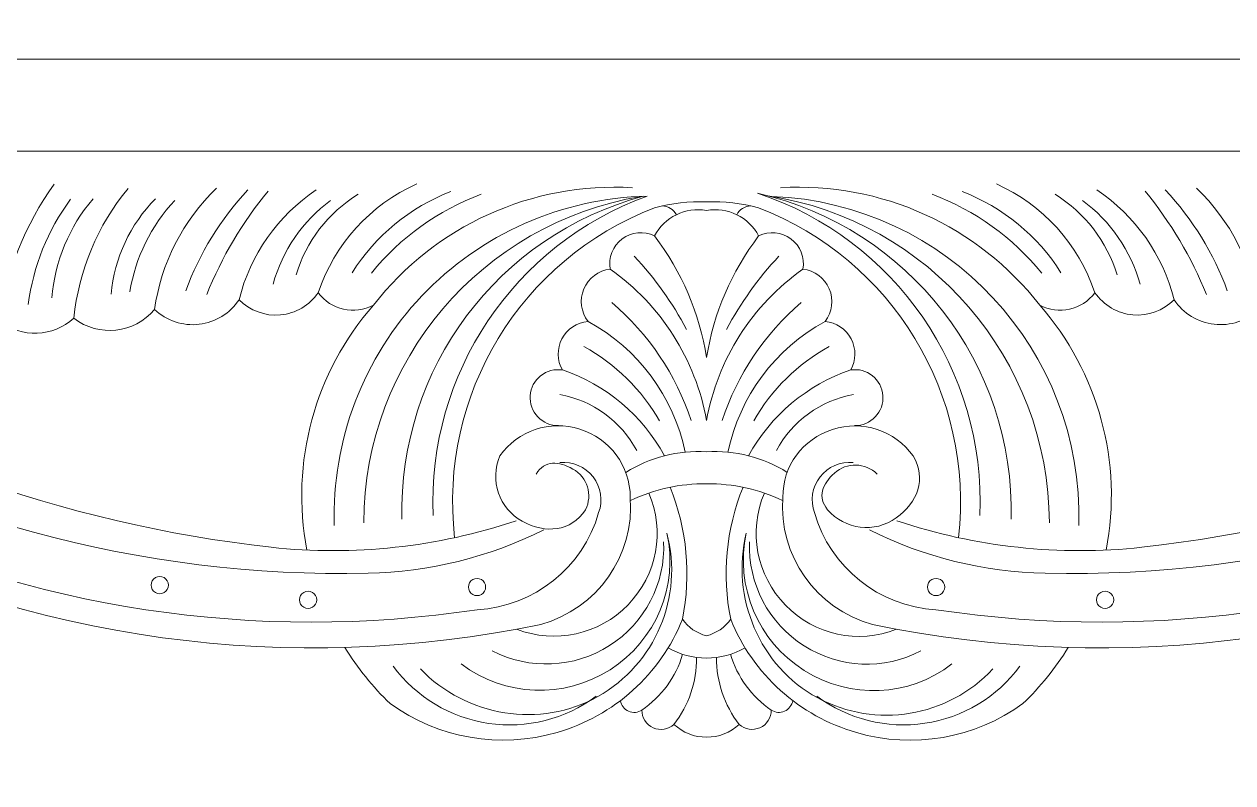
# Model space of a CAD drawing. Header units: millimetres. Extents: x 4338 to 4582, y 3188 to 3439.
# Drawn here: x 4412.27 to 4460.55, y 3378.08 to 3408.38 of the extents above; entities that cross this region are included whole.
import ezdxf

# ---------------------------------------------------------------- set-up
doc = ezdxf.new("R2010")
doc.units = ezdxf.units.MM
doc.header["$MEASUREMENT"] = 0
doc.layers.add('SITARA ALL', color=18, linetype='Continuous', true_color=0x000000)

msp = doc.modelspace()

# ---------------------------------------------------------------- linework, layer by layer
at = {"layer": 'SITARA ALL', "lineweight": 9}
for points, knots in [([(4337.525, 3438.894), (4337.525, 3438.894), (4581.525, 3438.894), (4581.525, 3438.894), (4581.525, 3438.894), (4581.525, 3316.894), (4581.525, 3316.894), (4581.525, 3316.894), (4337.525, 3316.894), (4337.525, 3316.894), (4337.525, 3316.894), (4337.525, 3438.894), (4337.525, 3438.894)], [0, 0, 0, 0, 0.25, 0.25, 0.25, 0.5, 0.5, 0.5, 0.75, 0.75, 0.75, 1, 1, 1, 1]), ([(4539.525, 3379.076), (4539.525, 3379.076), (4535.762, 3379.076), (4535.762, 3379.076), (4535.762, 3379.076), (4535.762, 3403.303), (4535.762, 3403.303), (4535.762, 3403.303), (4439.525, 3403.303), (4439.525, 3403.303), (4439.525, 3403.303), (4343.288, 3403.303), (4343.288, 3403.303), (4343.288, 3403.303), (4343.288, 3379.076), (4343.288, 3379.076), (4343.288, 3379.076), (4339.525, 3379.076), (4339.525, 3379.076), (4339.525, 3379.076), (4339.525, 3406.985), (4339.525, 3406.985)], [0, 0, 0, 0, 0.125, 0.125, 0.125, 0.25, 0.25, 0.25, 0.375, 0.375, 0.375, 0.5, 0.5, 0.5, 0.625, 0.625, 0.625, 0.75, 0.75, 0.75, 1, 1, 1, 1]), ([(4539.525, 3406.985), (4539.525, 3406.985), (4539.525, 3379.076), (4539.525, 3379.076), (4539.525, 3379.076), (4539.525, 3406.985), (4539.525, 3406.985), (4539.525, 3406.985), (4439.525, 3406.985), (4439.525, 3406.985), (4439.525, 3406.985), (4339.525, 3406.985), (4339.525, 3406.985), (4339.525, 3406.985), (4339.525, 3379.076), (4339.525, 3379.076)], [0, 0, 0, 0, 0.166667, 0.166667, 0.166667, 0.333333, 0.333333, 0.333333, 0.5, 0.5, 0.5, 0.666667, 0.666667, 0.666667, 1, 1, 1, 1]), ([(4413.46, 3401.993), (4412.31, 3400.369), (4411.564, 3398.495), (4411.284, 3396.525), (4412.167, 3395.831), (4413.422, 3395.876), (4414.251, 3396.634), (4415.246, 3395.863), (4416.67, 3396.015), (4417.476, 3396.981), (4417.732, 3398.827), (4418.603, 3400.532), (4419.949, 3401.821)], [0, 0, 0, 0, 0.2, 0.2, 0.2, 0.4, 0.4, 0.4, 0.6, 0.6, 0.6, 1, 1, 1, 1]), ([(4427.949, 3401.997), (4426.087, 3401.163), (4424.66, 3399.588), (4424.013, 3397.653), (4423.667, 3397.146), (4423.112, 3396.82), (4422.501, 3396.764), (4421.889, 3396.709), (4421.282, 3396.933), (4420.851, 3397.37), (4420.49, 3396.824), (4419.907, 3396.464), (4419.256, 3396.389), (4418.606, 3396.313), (4417.953, 3396.532), (4417.476, 3396.981)], [0, 0, 0, 0, 0.166667, 0.166667, 0.166667, 0.333333, 0.333333, 0.333333, 0.5, 0.5, 0.5, 0.666667, 0.666667, 0.666667, 1, 1, 1, 1]), ([(4436.566, 3401.845), (4432.554, 3402.082), (4428.685, 3400.33), (4426.219, 3397.156), (4425.464, 3396.746), (4424.521, 3396.959), (4424.013, 3397.653)], [0, 0, 0, 0, 0.333333, 0.333333, 0.333333, 1, 1, 1, 1]), ([(4455.037, 3397.653), (4454.53, 3396.959), (4453.587, 3396.747), (4452.831, 3397.156), (4450.364, 3400.329), (4446.496, 3402.083), (4442.484, 3401.845)], [0, 0, 0, 0, 0.333333, 0.333333, 0.333333, 1, 1, 1, 1]), ([(4451.101, 3401.997), (4452.962, 3401.164), (4454.39, 3399.587), (4455.037, 3397.653), (4455.384, 3397.146), (4455.941, 3396.82), (4456.553, 3396.766), (4457.166, 3396.711), (4457.768, 3396.932), (4458.199, 3397.37), (4458.561, 3396.823), (4459.146, 3396.465), (4459.798, 3396.39), (4460.449, 3396.316), (4461.098, 3396.53), (4461.574, 3396.981), (4462.381, 3396.016), (4463.805, 3395.862), (4464.799, 3396.634), (4465.629, 3395.877), (4466.884, 3395.83), (4467.767, 3396.525)], [0, 0, 0, 0, 0.125, 0.125, 0.125, 0.25, 0.25, 0.25, 0.375, 0.375, 0.375, 0.5, 0.5, 0.5, 0.625, 0.625, 0.625, 0.75, 0.75, 0.75, 1, 1, 1, 1]), ([(4377.611, 3394.117), (4378.109, 3394.026), (4378.506, 3393.647), (4378.621, 3393.153), (4378.736, 3392.659), (4378.54, 3392.139), (4378.133, 3391.837), (4377.224, 3391.224), (4375.992, 3391.449), (4375.358, 3392.344), (4374.724, 3393.239), (4374.997, 3394.531), (4375.876, 3395.185), (4376.583, 3395.701), (4377.476, 3395.889), (4378.33, 3395.703), (4379.185, 3395.518), (4379.921, 3394.971), (4380.35, 3394.209), (4380.779, 3393.447), (4380.861, 3392.538), (4380.577, 3391.711), (4380.292, 3390.884), (4379.663, 3390.217), (4378.855, 3389.881), (4376.936, 3388.896), (4374.597, 3389.298), (4373.117, 3390.868), (4371.637, 3392.437), (4371.41, 3394.859), (4372.505, 3396.718), (4373.65, 3398.573), (4375.547, 3399.838), (4377.699, 3400.185), (4384.999, 3401.314), (4392.466, 3399.818), (4398.769, 3395.967), (4405.776, 3391.328), (4413.781, 3388.42), (4422.132, 3387.483), (4425.433, 3387.126), (4428.771, 3387.487), (4431.919, 3388.541)], [0, 0, 0, 0, 0.066667, 0.066667, 0.066667, 0.133333, 0.133333, 0.133333, 0.2, 0.2, 0.2, 0.266667, 0.266667, 0.266667, 0.333333, 0.333333, 0.333333, 0.4, 0.4, 0.4, 0.466667, 0.466667, 0.466667, 0.533333, 0.533333, 0.533333, 0.6, 0.6, 0.6, 0.666667, 0.666667, 0.666667, 0.733333, 0.733333, 0.733333, 0.8, 0.8, 0.8, 0.866667, 0.866667, 0.866667, 1, 1, 1, 1]), ([(4424.656, 3388.357), (4424.555, 3391.758), (4425.816, 3395.059), (4428.157, 3397.527), (4430.499, 3399.995), (4433.746, 3401.428), (4437.147, 3401.506), (4431.822, 3399.567), (4428.365, 3394.411), (4428.604, 3388.748)], [0, 0, 0, 0, 0.25, 0.25, 0.25, 0.5, 0.5, 0.5, 1, 1, 1, 1]), ([(4449.587, 3387.867), (4450.241, 3393.57), (4446.959, 3398.989), (4441.599, 3401.042), (4440.922, 3401.219), (4440.224, 3401.301), (4439.525, 3401.286), (4438.826, 3401.301), (4438.128, 3401.219), (4437.451, 3401.042), (4432.092, 3398.985), (4428.805, 3393.57), (4429.463, 3387.867)], [0, 0, 0, 0, 0.2, 0.2, 0.2, 0.4, 0.4, 0.4, 0.6, 0.6, 0.6, 1, 1, 1, 1]), ([(4450.446, 3388.748), (4450.687, 3394.544), (4447.067, 3399.796), (4441.561, 3401.625), (4447.607, 3400.258), (4451.847, 3394.802), (4451.691, 3388.606)], [0, 0, 0, 0, 0.333333, 0.333333, 0.333333, 1, 1, 1, 1]), ([(4445.383, 3390.866), (4444.872, 3390.915), (4444.371, 3390.698), (4444.057, 3390.292), (4443.743, 3389.885), (4443.658, 3389.351), (4443.835, 3388.869), (4444.464, 3386.675), (4446.41, 3385.119), (4448.689, 3384.991), (4457.51, 3383.661), (4466.523, 3385.02), (4474.559, 3388.896), (4478.866, 3391.332), (4483.313, 3393.515), (4487.875, 3395.432), (4491.13, 3396.931), (4494.707, 3397.601), (4498.284, 3397.382), (4500.139, 3397.326), (4501.898, 3396.535), (4503.174, 3395.185), (4502.465, 3395.7), (4501.571, 3395.888), (4500.715, 3395.7), (4499.86, 3395.513), (4499.128, 3394.973), (4498.7, 3394.209), (4498.272, 3393.445), (4498.191, 3392.535), (4498.477, 3391.707), (4498.764, 3390.88), (4499.386, 3390.216), (4500.195, 3389.881), (4502.137, 3388.921), (4504.48, 3389.36), (4505.943, 3390.959), (4507.405, 3392.557), (4507.673, 3394.868), (4506.545, 3396.718), (4505.399, 3398.573), (4503.504, 3399.839), (4501.351, 3400.185), (4494.048, 3401.313), (4486.586, 3399.82), (4480.281, 3395.967), (4473.277, 3391.329), (4465.267, 3388.421), (4456.918, 3387.483), (4453.618, 3387.126), (4450.279, 3387.487), (4447.131, 3388.541)], [0, 0, 0, 0, 0.055556, 0.055556, 0.055556, 0.111111, 0.111111, 0.111111, 0.166667, 0.166667, 0.166667, 0.222222, 0.222222, 0.222222, 0.277778, 0.277778, 0.277778, 0.333333, 0.333333, 0.333333, 0.388889, 0.388889, 0.388889, 0.444444, 0.444444, 0.444444, 0.5, 0.5, 0.5, 0.555556, 0.555556, 0.555556, 0.611111, 0.611111, 0.611111, 0.666667, 0.666667, 0.666667, 0.722222, 0.722222, 0.722222, 0.777778, 0.777778, 0.777778, 0.833333, 0.833333, 0.833333, 0.888889, 0.888889, 0.888889, 1, 1, 1, 1]), ([(4441.606, 3399.918), (4441.209, 3400.675), (4440.366, 3401.086), (4439.525, 3400.933), (4438.684, 3401.086), (4437.841, 3400.675), (4437.444, 3399.918)], [0, 0, 0, 0, 0.333333, 0.333333, 0.333333, 1, 1, 1, 1]), ([(4433.767, 3394.565), (4433.549, 3394.95), (4433.542, 3395.42), (4433.748, 3395.812), (4433.954, 3396.203), (4434.35, 3396.463), (4434.792, 3396.501), (4434.505, 3396.873), (4434.44, 3397.37), (4434.622, 3397.803), (4434.804, 3398.235), (4435.209, 3398.538), (4435.676, 3398.593), (4435.594, 3399.052), (4435.778, 3399.517), (4436.15, 3399.798), (4436.522, 3400.078), (4437.025, 3400.123), (4437.444, 3399.918), (4438.529, 3398.496), (4439.245, 3396.826), (4439.525, 3395.06), (4439.805, 3396.826), (4440.521, 3398.496), (4441.606, 3399.918), (4442.024, 3400.125), (4442.522, 3400.08), (4442.895, 3399.801), (4443.269, 3399.523), (4443.453, 3399.052), (4443.374, 3398.593), (4443.841, 3398.54), (4444.243, 3398.24), (4444.426, 3397.807), (4444.61, 3397.375), (4444.544, 3396.874), (4444.259, 3396.501), (4442.262, 3395.416), (4440.843, 3393.51), (4440.381, 3391.285)], [0, 0, 0, 0, 0.071429, 0.071429, 0.071429, 0.142857, 0.142857, 0.142857, 0.214286, 0.214286, 0.214286, 0.285714, 0.285714, 0.285714, 0.357143, 0.357143, 0.357143, 0.428571, 0.428571, 0.428571, 0.5, 0.5, 0.5, 0.571429, 0.571429, 0.571429, 0.642857, 0.642857, 0.642857, 0.714286, 0.714286, 0.714286, 0.785714, 0.785714, 0.785714, 0.857143, 0.857143, 0.857143, 1, 1, 1, 1]), ([(4433.02, 3388.18), (4430.84, 3387.087), (4428.441, 3386.495), (4426.002, 3386.448), (4416.936, 3386.247), (4408.001, 3388.68), (4400.285, 3393.447), (4394.63, 3397.35), (4387.915, 3399.42), (4381.043, 3399.377), (4378.765, 3399.377), (4376.555, 3398.605), (4374.772, 3397.185), (4373.78, 3396.26), (4373.461, 3394.818), (4373.971, 3393.56), (4374.482, 3392.303), (4375.687, 3391.49), (4377.044, 3391.518)], [0, 0, 0, 0, 0.142857, 0.142857, 0.142857, 0.285714, 0.285714, 0.285714, 0.428571, 0.428571, 0.428571, 0.571429, 0.571429, 0.571429, 0.714286, 0.714286, 0.714286, 1, 1, 1, 1]), ([(4502.006, 3391.518), (4503.363, 3391.502), (4504.59, 3392.325), (4505.089, 3393.586), (4505.589, 3394.848), (4505.278, 3396.269), (4504.278, 3397.185), (4502.495, 3398.604), (4500.285, 3399.377), (4498.007, 3399.377), (4491.135, 3399.419), (4484.42, 3397.351), (4478.765, 3393.447), (4471.05, 3388.679), (4462.114, 3386.248), (4453.048, 3386.448), (4450.609, 3386.495), (4448.21, 3387.087), (4446.03, 3388.18)], [0, 0, 0, 0, 0.142857, 0.142857, 0.142857, 0.285714, 0.285714, 0.285714, 0.428571, 0.428571, 0.428571, 0.571429, 0.571429, 0.571429, 0.714286, 0.714286, 0.714286, 1, 1, 1, 1]), ([(4443.374, 3398.593), (4441.347, 3397.161), (4439.965, 3394.991), (4439.525, 3392.549), (4439.085, 3394.991), (4437.703, 3397.162), (4435.676, 3398.593)], [0, 0, 0, 0, 0.333333, 0.333333, 0.333333, 1, 1, 1, 1]), ([(4375.876, 3395.185), (4377.151, 3396.535), (4378.911, 3397.325), (4380.767, 3397.382), (4384.343, 3397.601), (4387.92, 3396.931), (4391.175, 3395.432), (4395.737, 3393.515), (4400.184, 3391.332), (4404.491, 3388.896), (4412.527, 3385.021), (4421.54, 3383.659), (4430.362, 3384.991), (4432.64, 3385.12), (4434.587, 3386.674), (4435.215, 3388.869), (4435.39, 3389.351), (4435.305, 3389.89), (4434.99, 3390.296), (4434.675, 3390.701), (4434.178, 3390.916), (4433.667, 3390.866)], [0, 0, 0, 0, 0.125, 0.125, 0.125, 0.25, 0.25, 0.25, 0.375, 0.375, 0.375, 0.5, 0.5, 0.5, 0.625, 0.625, 0.625, 0.75, 0.75, 0.75, 1, 1, 1, 1]), ([(4378.715, 3395.592), (4381.179, 3396.504), (4383.881, 3396.558), (4386.38, 3395.747), (4392.312, 3393.972), (4398.02, 3391.514), (4403.386, 3388.424), (4412.474, 3383.735), (4422.891, 3382.315), (4432.901, 3384.405), (4435.155, 3385.022), (4436.656, 3387.147), (4436.478, 3389.477), (4436.472, 3390.729), (4435.655, 3391.832), (4434.46, 3392.204), (4433.264, 3392.576), (4431.986, 3392.159), (4431.271, 3391.131), (4430.847, 3390.16), (4431.236, 3389.027), (4432.166, 3388.521), (4433.097, 3388.014), (4434.107, 3388.102), (4434.691, 3388.986), (4434.983, 3389.574), (4434.762, 3390.288), (4434.189, 3390.61), (4433.616, 3390.931), (4433.066, 3390.965), (4432.716, 3390.409)], [0, 0, 0, 0, 0.090909, 0.090909, 0.090909, 0.181818, 0.181818, 0.181818, 0.272727, 0.272727, 0.272727, 0.363636, 0.363636, 0.363636, 0.454545, 0.454545, 0.454545, 0.545455, 0.545455, 0.545455, 0.636364, 0.636364, 0.636364, 0.727273, 0.727273, 0.727273, 0.818182, 0.818182, 0.818182, 1, 1, 1, 1]), ([(4446.334, 3390.409), (4445.868, 3390.872), (4445.121, 3390.888), (4444.635, 3390.447), (4444.148, 3390.005), (4443.942, 3389.494), (4444.359, 3388.986), (4445.048, 3388.181), (4446.238, 3388.038), (4447.098, 3388.655), (4447.959, 3389.273), (4448.32, 3390.22), (4447.779, 3391.131), (4447.051, 3392.15), (4445.747, 3392.58), (4444.556, 3392.193), (4443.365, 3391.807), (4442.562, 3390.729), (4442.572, 3389.477), (4442.396, 3387.146), (4443.894, 3385.02), (4446.149, 3384.405), (4456.159, 3382.317), (4466.577, 3383.734), (4475.664, 3388.424), (4481.03, 3391.514), (4486.738, 3393.971), (4492.67, 3395.747), (4495.169, 3396.559), (4497.871, 3396.504), (4500.335, 3395.592)], [0, 0, 0, 0, 0.090909, 0.090909, 0.090909, 0.181818, 0.181818, 0.181818, 0.272727, 0.272727, 0.272727, 0.363636, 0.363636, 0.363636, 0.454545, 0.454545, 0.454545, 0.545455, 0.545455, 0.545455, 0.636364, 0.636364, 0.636364, 0.727273, 0.727273, 0.727273, 0.818182, 0.818182, 0.818182, 1, 1, 1, 1]), ([(4445.437, 3392.346), (4445.75, 3392.34), (4446.051, 3392.467), (4446.266, 3392.694), (4446.482, 3392.921), (4446.592, 3393.227), (4446.57, 3393.539), (4446.548, 3393.852), (4446.396, 3394.141), (4446.151, 3394.336), (4445.906, 3394.53), (4445.592, 3394.614), (4445.283, 3394.565), (4445.5, 3394.951), (4445.506, 3395.422), (4445.298, 3395.814), (4445.09, 3396.206), (4444.701, 3396.465), (4444.259, 3396.501)], [0, 0, 0, 0, 0.142857, 0.142857, 0.142857, 0.285714, 0.285714, 0.285714, 0.428571, 0.428571, 0.428571, 0.571429, 0.571429, 0.571429, 0.714286, 0.714286, 0.714286, 1, 1, 1, 1]), ([(4437.848, 3391.14), (4436.963, 3392.751), (4435.508, 3393.973), (4433.767, 3394.565), (4433.458, 3394.613), (4433.142, 3394.53), (4432.898, 3394.334), (4432.653, 3394.139), (4432.501, 3393.852), (4432.48, 3393.539), (4432.458, 3393.227), (4432.569, 3392.92), (4432.785, 3392.693), (4433.001, 3392.466), (4433.3, 3392.34), (4433.613, 3392.346)], [0, 0, 0, 0, 0.166667, 0.166667, 0.166667, 0.333333, 0.333333, 0.333333, 0.5, 0.5, 0.5, 0.666667, 0.666667, 0.666667, 1, 1, 1, 1]), ([(4442.751, 3390.477), (4441.787, 3391.08), (4440.66, 3391.368), (4439.525, 3391.301), (4438.39, 3391.368), (4437.263, 3391.08), (4436.299, 3390.477)], [0, 0, 0, 0, 0.333333, 0.333333, 0.333333, 1, 1, 1, 1]), ([(4442.564, 3389.355), (4441.614, 3389.803), (4440.575, 3390.03), (4439.525, 3390.018), (4438.475, 3390.03), (4437.436, 3389.803), (4436.486, 3389.355)], [0, 0, 0, 0, 0.333333, 0.333333, 0.333333, 1, 1, 1, 1]), ([(4431.934, 3384.215), (4433.48, 3383.609), (4435.238, 3383.993), (4436.391, 3385.188), (4437.543, 3386.383), (4437.876, 3388.127), (4437.215, 3389.65)], [0, 0, 0, 0, 0.333333, 0.333333, 0.333333, 1, 1, 1, 1]), ([(4441.835, 3389.65), (4441.185, 3388.122), (4441.519, 3386.353), (4442.68, 3385.166), (4443.841, 3383.98), (4445.575, 3383.598), (4447.116, 3384.215)], [0, 0, 0, 0, 0.333333, 0.333333, 0.333333, 1, 1, 1, 1]), ([(4429.723, 3382.828), (4431.46, 3381.51), (4433.835, 3381.417), (4435.669, 3382.595), (4437.503, 3383.774), (4438.416, 3385.925), (4437.939, 3388.052), (4438.614, 3385.502), (4437.481, 3382.817), (4435.183, 3381.522), (4432.885, 3380.226), (4429.926, 3380.727), (4428.094, 3382.624)], [0, 0, 0, 0, 0.2, 0.2, 0.2, 0.4, 0.4, 0.4, 0.6, 0.6, 0.6, 1, 1, 1, 1]), ([(4450.956, 3382.624), (4449.16, 3380.692), (4446.286, 3380.217), (4443.964, 3381.469), (4441.641, 3382.72), (4440.485, 3385.489), (4441.111, 3388.052), (4440.654, 3385.92), (4441.577, 3383.73), (4443.422, 3382.569), (4445.268, 3381.408), (4447.603, 3381.494), (4449.327, 3382.828)], [0, 0, 0, 0, 0.2, 0.2, 0.2, 0.4, 0.4, 0.4, 0.6, 0.6, 0.6, 1, 1, 1, 1]), ([(4430.961, 3383.349), (4432.448, 3382.577), (4434.234, 3382.656), (4435.646, 3383.558), (4437.059, 3384.459), (4437.884, 3386.028), (4437.809, 3387.702)], [0, 0, 0, 0, 0.333333, 0.333333, 0.333333, 1, 1, 1, 1]), ([(4441.241, 3387.702), (4441.173, 3386.028), (4442.003, 3384.444), (4443.419, 3383.548), (4444.834, 3382.652), (4446.605, 3382.571), (4448.089, 3383.349)], [0, 0, 0, 0, 0.333333, 0.333333, 0.333333, 1, 1, 1, 1]), ([(4418.027, 3385.974), (4418.027, 3386.097), (4417.961, 3386.21), (4417.855, 3386.272), (4417.748, 3386.333), (4417.617, 3386.333), (4417.511, 3386.272), (4417.404, 3386.21), (4417.339, 3386.097), (4417.339, 3385.974), (4417.339, 3385.851), (4417.404, 3385.737), (4417.511, 3385.676), (4417.617, 3385.615), (4417.748, 3385.615), (4417.855, 3385.676), (4417.961, 3385.737), (4418.027, 3385.851), (4418.027, 3385.974)], [0, 0, 0, 0, 0.166667, 0.166667, 0.166667, 0.333333, 0.333333, 0.333333, 0.5, 0.5, 0.5, 0.666667, 0.666667, 0.666667, 0.833333, 0.833333, 0.833333, 1, 1, 1, 1]), ([(4430.701, 3385.897), (4430.701, 3386.019), (4430.635, 3386.133), (4430.529, 3386.194), (4430.422, 3386.256), (4430.291, 3386.256), (4430.185, 3386.194), (4430.078, 3386.133), (4430.013, 3386.019), (4430.013, 3385.897), (4430.013, 3385.774), (4430.078, 3385.66), (4430.185, 3385.599), (4430.291, 3385.537), (4430.422, 3385.537), (4430.529, 3385.599), (4430.635, 3385.66), (4430.701, 3385.774), (4430.701, 3385.897)], [0, 0, 0, 0, 0.166667, 0.166667, 0.166667, 0.333333, 0.333333, 0.333333, 0.5, 0.5, 0.5, 0.666667, 0.666667, 0.666667, 0.833333, 0.833333, 0.833333, 1, 1, 1, 1]), ([(4449.037, 3385.897), (4449.037, 3386.019), (4448.972, 3386.133), (4448.865, 3386.194), (4448.759, 3386.256), (4448.628, 3386.256), (4448.521, 3386.194), (4448.415, 3386.133), (4448.349, 3386.019), (4448.349, 3385.897), (4448.349, 3385.774), (4448.415, 3385.66), (4448.521, 3385.599), (4448.628, 3385.537), (4448.759, 3385.537), (4448.865, 3385.599), (4448.972, 3385.66), (4449.037, 3385.774), (4449.037, 3385.897)], [0, 0, 0, 0, 0.166667, 0.166667, 0.166667, 0.333333, 0.333333, 0.333333, 0.5, 0.5, 0.5, 0.666667, 0.666667, 0.666667, 0.833333, 0.833333, 0.833333, 1, 1, 1, 1]), ([(4423.951, 3385.384), (4423.951, 3385.507), (4423.886, 3385.621), (4423.779, 3385.682), (4423.673, 3385.744), (4423.542, 3385.744), (4423.435, 3385.682), (4423.329, 3385.621), (4423.263, 3385.507), (4423.263, 3385.384), (4423.263, 3385.261), (4423.329, 3385.148), (4423.435, 3385.087), (4423.542, 3385.025), (4423.673, 3385.025), (4423.779, 3385.087), (4423.886, 3385.148), (4423.951, 3385.261), (4423.951, 3385.384)], [0, 0, 0, 0, 0.166667, 0.166667, 0.166667, 0.333333, 0.333333, 0.333333, 0.5, 0.5, 0.5, 0.666667, 0.666667, 0.666667, 0.833333, 0.833333, 0.833333, 1, 1, 1, 1]), ([(4455.787, 3385.384), (4455.787, 3385.507), (4455.721, 3385.621), (4455.615, 3385.682), (4455.508, 3385.744), (4455.377, 3385.744), (4455.271, 3385.682), (4455.164, 3385.621), (4455.099, 3385.507), (4455.099, 3385.384), (4455.099, 3385.261), (4455.164, 3385.148), (4455.271, 3385.087), (4455.377, 3385.025), (4455.508, 3385.025), (4455.615, 3385.087), (4455.721, 3385.148), (4455.787, 3385.261), (4455.787, 3385.384)], [0, 0, 0, 0, 0.166667, 0.166667, 0.166667, 0.333333, 0.333333, 0.333333, 0.5, 0.5, 0.5, 0.666667, 0.666667, 0.666667, 0.833333, 0.833333, 0.833333, 1, 1, 1, 1]), ([(4425.077, 3383.484), (4425.584, 3382.663), (4426.193, 3381.908), (4426.888, 3381.238), (4428.815, 3379.85), (4431.273, 3379.426), (4433.553, 3380.087), (4435.833, 3380.749), (4437.677, 3382.407), (4438.562, 3384.611), (4438.792, 3384.281), (4439.134, 3384.047), (4439.525, 3383.951), (4439.916, 3384.047), (4440.258, 3384.281), (4440.488, 3384.611), (4441.378, 3382.409), (4443.231, 3380.739), (4445.512, 3380.083), (4447.794, 3379.426), (4450.238, 3379.846), (4452.162, 3381.238), (4452.857, 3381.908), (4453.466, 3382.663), (4453.973, 3383.484)], [0, 0, 0, 0, 0.111111, 0.111111, 0.111111, 0.222222, 0.222222, 0.222222, 0.333333, 0.333333, 0.333333, 0.444444, 0.444444, 0.444444, 0.555556, 0.555556, 0.555556, 0.666667, 0.666667, 0.666667, 0.777778, 0.777778, 0.777778, 1, 1, 1, 1]), ([(4437.985, 3383.465), (4438.455, 3383.2), (4438.985, 3383.059), (4439.525, 3383.055), (4440.065, 3383.059), (4440.595, 3383.2), (4441.065, 3383.465)], [0, 0, 0, 0, 0.333333, 0.333333, 0.333333, 1, 1, 1, 1]), ([(4438.57, 3383.209), (4438.297, 3382.303), (4437.722, 3381.516), (4436.942, 3380.981), (4436.939, 3380.676), (4437.118, 3380.399), (4437.397, 3380.276), (4437.675, 3380.153), (4437.997, 3380.204), (4438.22, 3380.411)], [0, 0, 0, 0, 0.25, 0.25, 0.25, 0.5, 0.5, 0.5, 1, 1, 1, 1]), ([(4439.925, 3383.083), (4439.913, 3382.115), (4440.232, 3381.172), (4440.83, 3380.411), (4440.476, 3380.08), (4440.009, 3379.897), (4439.525, 3379.899), (4439.041, 3379.897), (4438.574, 3380.08), (4438.22, 3380.411), (4438.818, 3381.172), (4439.137, 3382.115), (4439.125, 3383.083)], [0, 0, 0, 0, 0.2, 0.2, 0.2, 0.4, 0.4, 0.4, 0.6, 0.6, 0.6, 1, 1, 1, 1]), ([(4440.48, 3383.209), (4440.753, 3382.302), (4441.327, 3381.516), (4442.108, 3380.981), (4442.267, 3380.877), (4442.467, 3380.86), (4442.641, 3380.937), (4442.814, 3381.013), (4442.937, 3381.171), (4442.967, 3381.359)], [0, 0, 0, 0, 0.25, 0.25, 0.25, 0.5, 0.5, 0.5, 1, 1, 1, 1]), ([(4427.007, 3382.737), (4427.922, 3381.5), (4429.292, 3380.677), (4430.814, 3380.452), (4432.337, 3380.227), (4433.88, 3380.613), (4435.114, 3381.533)], [0, 0, 0, 0, 0.333333, 0.333333, 0.333333, 1, 1, 1, 1]), ([(4443.936, 3381.533), (4445.171, 3380.615), (4446.721, 3380.226), (4448.243, 3380.453), (4449.765, 3380.68), (4451.13, 3381.499), (4452.043, 3382.737)], [0, 0, 0, 0, 0.333333, 0.333333, 0.333333, 1, 1, 1, 1]), ([(4436.083, 3381.359), (4436.114, 3381.171), (4436.237, 3381.012), (4436.411, 3380.936), (4436.585, 3380.86), (4436.784, 3380.876), (4436.942, 3380.981)], [0, 0, 0, 0, 0.333333, 0.333333, 0.333333, 1, 1, 1, 1]), ([(4440.83, 3380.411), (4441.055, 3380.205), (4441.38, 3380.153), (4441.658, 3380.278), (4441.936, 3380.403), (4442.113, 3380.676), (4442.108, 3380.981)], [0, 0, 0, 0, 0.333333, 0.333333, 0.333333, 1, 1, 1, 1])]:
    msp.add_open_spline(points, degree=3, knots=knots, dxfattribs=at)
for points in [[(4416.418, 3401.818), (4415.201, 3400.34), (4414.448, 3398.538), (4414.251, 3396.634)], [(4421.2, 3401.756), (4420.112, 3400.594), (4419.269, 3399.224), (4418.724, 3397.727)], [(4423.937, 3401.755), (4422.396, 3400.73), (4421.295, 3399.167), (4420.851, 3397.37)], [(4458.199, 3397.37), (4457.754, 3399.167), (4456.654, 3400.73), (4455.113, 3401.755)], [(4460.326, 3397.727), (4459.781, 3399.224), (4458.939, 3400.594), (4457.85, 3401.756)], [(4461.574, 3396.981), (4461.318, 3398.827), (4460.447, 3400.532), (4459.101, 3401.821)], [(4414.12, 3401.383), (4413.204, 3400.151), (4412.623, 3398.703), (4412.433, 3397.179)], [(4415.019, 3401.405), (4414.067, 3400.29), (4413.492, 3398.903), (4413.375, 3397.442)], [(4417.517, 3401.405), (4416.498, 3400.381), (4415.871, 3399.034), (4415.742, 3397.595)], [(4418.283, 3401.339), (4417.338, 3400.323), (4416.713, 3399.052), (4416.487, 3397.683)], [(4422.011, 3401.712), (4420.986, 3400.466), (4420.159, 3399.071), (4419.557, 3397.574)], [(4424.509, 3401.34), (4423.39, 3400.51), (4422.581, 3399.332), (4422.208, 3397.99)], [(4425.605, 3401.581), (4424.412, 3400.849), (4423.53, 3399.703), (4423.129, 3398.362)], [(4429.313, 3401.691), (4427.682, 3401.066), (4426.298, 3399.93), (4425.369, 3398.451)], [(4436.913, 3401.498), (4430.536, 3400.427), (4425.856, 3394.931), (4425.83, 3388.464)], [(4430.518, 3401.582), (4428.8, 3400.944), (4427.287, 3399.856), (4426.136, 3398.429)], [(4436.99, 3401.501), (4431.184, 3399.941), (4427.203, 3394.616), (4427.359, 3388.606)], [(4453.22, 3388.464), (4453.188, 3394.995), (4448.424, 3400.533), (4441.968, 3401.525)], [(4454.394, 3388.357), (4454.592, 3395.36), (4449.137, 3401.218), (4442.137, 3401.498)], [(4452.914, 3398.429), (4451.763, 3399.855), (4450.25, 3400.944), (4448.532, 3401.582)], [(4453.681, 3398.451), (4452.751, 3399.93), (4451.368, 3401.067), (4449.737, 3401.691)], [(4455.921, 3398.362), (4455.52, 3399.703), (4454.639, 3400.849), (4453.445, 3401.581)], [(4456.842, 3397.99), (4456.469, 3399.332), (4455.66, 3400.511), (4454.541, 3401.34)], [(4459.493, 3397.574), (4458.891, 3399.071), (4458.064, 3400.466), (4457.039, 3401.712)], [(4438.318, 3400.767), (4438.211, 3400.978), (4437.996, 3401.112), (4437.759, 3401.116)], [(4441.291, 3401.116), (4441.054, 3401.112), (4440.839, 3400.978), (4440.732, 3400.767)], [(4438.728, 3396.183), (4438.165, 3397.248), (4437.461, 3398.231), (4436.635, 3399.109)], [(4442.415, 3399.109), (4441.59, 3398.231), (4440.885, 3397.248), (4440.322, 3396.183)], [(4426.219, 3397.156), (4423.871, 3394.478), (4422.89, 3390.87), (4423.562, 3387.373)], [(4438.904, 3392.55), (4438.302, 3394.381), (4437.209, 3396.011), (4435.741, 3397.26)], [(4443.309, 3397.26), (4441.842, 3396.011), (4440.748, 3394.381), (4440.146, 3392.55)], [(4455.488, 3387.373), (4456.159, 3390.871), (4455.179, 3394.479), (4452.831, 3397.156)], [(4438.669, 3391.285), (4438.206, 3393.509), (4436.789, 3395.417), (4434.792, 3396.501)], [(4437.644, 3392.532), (4436.927, 3393.778), (4435.885, 3394.805), (4434.627, 3395.501)], [(4444.423, 3395.501), (4443.165, 3394.805), (4442.123, 3393.778), (4441.407, 3392.532)], [(4445.283, 3394.565), (4443.542, 3393.972), (4442.087, 3392.752), (4441.202, 3391.14)], [(4436.736, 3391.347), (4436.108, 3392.525), (4434.975, 3393.35), (4433.661, 3393.585)], [(4445.389, 3393.585), (4444.075, 3393.349), (4442.942, 3392.525), (4442.314, 3391.347)], [(4438.562, 3384.611), (4438.917, 3386.378), (4438.746, 3388.209), (4438.07, 3389.88)], [(4440.981, 3389.88), (4440.305, 3388.209), (4440.133, 3386.378), (4440.488, 3384.611)]]:
    msp.add_open_spline(points, degree=3, dxfattribs=at)

doc.saveas('drawing.dxf')
